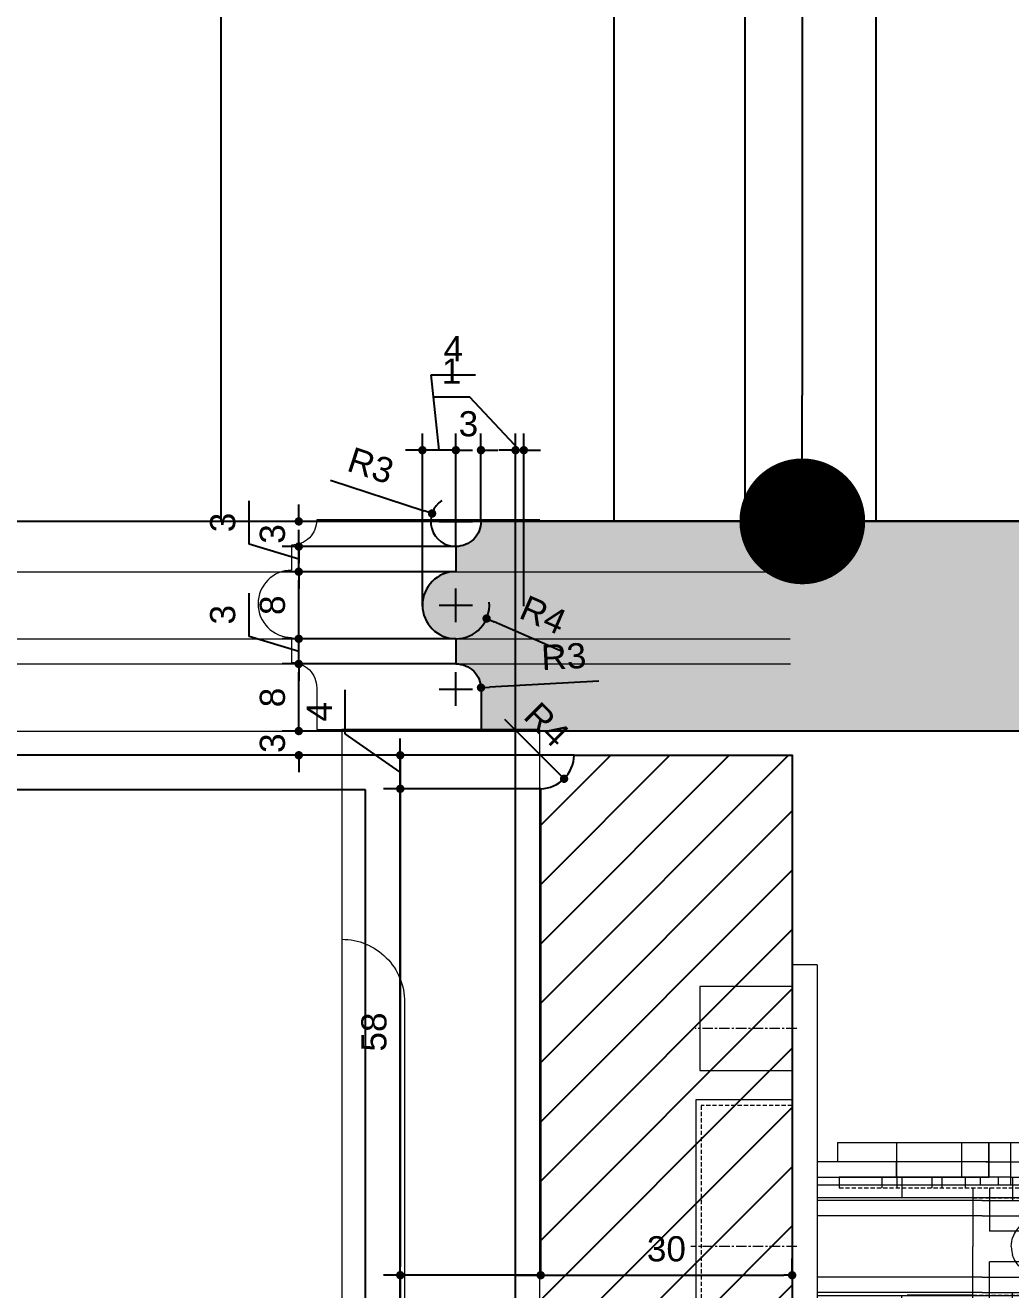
# Model space of a CAD drawing. Header units: inches. Extents: x 274057 to 444617, y 490067 to 635630.
# Drawn here: x 373148.6 to 373266.1, y 492903 to 493053.8 of the extents above; entities that cross this region are included whole.
import ezdxf

# ---------------------------------------------------------------- set-up
doc = ezdxf.new("R2010")
doc.units = ezdxf.units.IN
doc.header["$MEASUREMENT"] = 0
for name, pattern in [('CENTER', [2, 1.25, -0.25, 0.25, -0.25]), ('DASHED', [0.75, 0.5, -0.25]), ('HIDDEN', [0.375, 0.25, -0.125])]:
    doc.linetypes.add(name, pattern=pattern)
for name, color, linetype in [('CQ curtains and frames', 252, 'Continuous'), ('CQ PANEL DIMENSION', 1, 'Continuous'), ('CQ SPOT DETAILS', 40, 'Continuous'), ('CQ Wood plan', 23, 'Continuous'), ('CQ Wood Section', 60, 'Continuous'), ('Layer7', 8, 'Continuous'), ('WOOD 01', 34, 'Continuous')]:
    doc.layers.add(name, color=color, linetype=linetype)
doc.layers.add('CQ wooh hatch', color=8, linetype='HIDDEN', lineweight=18)
doc.styles.get("Standard").update_dxf_attribs({"font": 'arial.ttf'})
doc.dimstyles.new('chester 15', dxfattribs={"dimscale": 0.15, "dimtxt": 150, "dimasz": 100, "dimexe": 100, "dimexo": 0, "dimgap": 80, "dimtad": 1, "dimdec": 0, "dimzin": 0, "dimdsep": 46, "dimtxsty": 'Standard', "dimblk": 'DOT', "dimcen": 100, "dimclrd": 1, "dimclre": 1, "dimclrt": 3, "dimadec": 0, "dimazin": 0, "dimtfac": 1, "dimtdec": 0, "dimtofl": 0, "dimtmove": 0, "dimatfit": 3, "dimfxl": 1, "dimtolj": 1, "dimtzin": 0, "dimlwd": -1, "dimarcsym": 0})
doc.dimstyles.new('CQ 2', dxfattribs={"dimscale": 0.02, "dimtxt": 150, "dimasz": 50, "dimexe": 100, "dimexo": 0, "dimgap": 80, "dimtad": 1, "dimdec": 0, "dimzin": 0, "dimdsep": 46, "dimtxsty": 'Standard', "dimblk": 'DOT', "dimcen": 100, "dimclrd": 1, "dimclre": 1, "dimclrt": 3, "dimadec": 0, "dimazin": 0, "dimtfac": 1, "dimtdec": 0, "dimtofl": 0, "dimtmove": 0, "dimatfit": 3, "dimfxl": 1, "dimtolj": 1, "dimtzin": 0, "dimlwd": -1, "dimarcsym": 0})

# ---------------------------------------------------------------- blocks, each defined once
blk = doc.blocks.new('Hettich Sensys 8645i 110deg side')
at = {"layer": 'Defpoints', "linetype": 'Continuous', "lineweight": 0}
for p, q in [((120.73, -44.65), (117.73, -44.65)), ((117.73, -44.65), (117.73, -111.81)), ((120.73, -44.65), (120.73, -111.81)), ((106.73, -47.23), (106.73, -57.23)), ((117.73, -47.23), (106.73, -47.23)), ((106.73, -57.23), (117.73, -57.23)), ((106.23, -60.73), (106.23, -95.73)), ((117.73, -60.73), (106.23, -60.73)), ((123.14, -65.82), (123.14, -68.08)), ((123.14, -65.82), (195.79, -65.82)), ((130.18, -65.82), (130.18, -68.08)), ((137.95, -65.82), (137.95, -68.08)), ((141.18, -65.82), (141.18, -68.08)), ((141.26, -68.08), (141.26, -65.82)), ((143.8, -65.82), (143.8, -70.86)), ((169.45, -65.82), (169.45, -68.13)), ((173.09, -65.82), (173.09, -68.13)), ((187.76, -65.82), (187.76, -72.43)), ((188.18, -65.82), (188.18, -78.23)), ((195.78, -65.82), (195.78, -68.13)), ((195.79, -68.13), (195.79, -65.82)), ((120.73, -68.08), (140.86, -68.08)), ((123.14, -68.08), (123.14, -68.13)), ((140.86, -68.13), (123.14, -68.13)), ((130.14, -68.08), (130.14, -69.94)), ((130.18, -68.13), (130.18, -69.94)), ((137.95, -68.13), (137.95, -69.94)), ((140.86, -68.08), (141.26, -68.08)), ((140.86, -68.13), (143.8, -68.13)), ((141.18, -68.13), (141.18, -69.94)), ((141.26, -69.94), (141.26, -68.13)), ((143.8, -68.13), (188.18, -68.13)), ((188.18, -68.13), (195.79, -68.13)), ((120.73, -69.94), (141.26, -69.94)), ((120.73, -70.86), (147.41, -70.86)), ((123.35, -69.96), (123.35, -70.86)), ((143.8, -69.96), (123.35, -69.96)), ((123.35, -70.86), (123.35, -71.23)), ((128.42, -69.96), (128.42, -71.23)), ((130.21, -69.96), (130.21, -70.86)), ((130.21, -70.86), (130.21, -71.23)), ((130.81, -69.96), (130.81, -70.86)), ((130.81, -70.86), (130.81, -71.23)), ((130.81, -70.86), (130.81, -72.38)), ((134.41, -69.96), (134.41, -70.86)), ((134.41, -70.86), (134.41, -71.23)), ((135.6, -69.96), (135.6, -70.86)), ((135.6, -70.86), (135.6, -71.23)), ((138.38, -69.96), (138.38, -70.86)), ((138.38, -70.86), (138.38, -71.23)), ((140.17, -69.96), (140.17, -70.86)), ((142.31, -69.96), (142.31, -70.86)), ((143.8, -69.96), (187.37, -69.96)), ((144.03, -69.96), (144.03, -72.73)), ((145.98, -69.96), (145.98, -72.73)), ((146.64, -70.86), (146.64, -72.38)), ((146.84, -69.96), (146.84, -74.9)), ((147.34, -69.96), (147.34, -74.88)), ((147.41, -72.38), (147.41, -70.86)), ((152.73, -69.96), (152.73, -78.23)), ((160.67, -69.96), (160.67, -78.23)), ((161.23, -69.96), (161.23, -78.23)), ((187.37, -69.96), (187.37, -72.43)), ((139.29, -71.23), (139.29, -72.38)), ((141.28, -71.23), (141.28, -76.41)), ((153.03, -71.23), (153.03, -78.23)), ((182.97, -71.23), (182.97, -78.23)), ((185.62, -71.23), (185.62, -78.23)), ((187.06, -71.23), (187.06, -72.43)), ((120.73, -72.38), (147.41, -72.38)), ((140.42, -72.73), (120.73, -72.73)), ((131.45, -72.38), (131.45, -72.43)), ((139.29, -72.43), (131.45, -72.43)), ((132.89, -72.38), (132.89, -72.43)), ((135.95, -72.38), (135.95, -72.43)), ((137.42, -72.38), (137.42, -72.43)), ((139.29, -72.38), (139.29, -72.73)), ((139.29, -72.73), (139.29, -74.55)), ((140.42, -72.73), (145.98, -72.73)), ((146.64, -72.38), (146.64, -78.23)), ((188.18, -72.43), (189.17, -72.43)), ((189.15, -72.43), (189.15, -78.23)), ((189.17, -78.23), (189.17, -72.43)), ((140.42, -74.55), (120.73, -74.55)), ((139.29, -74.55), (139.29, -78.23)), ((140.42, -74.55), (145.98, -74.55)), ((145.98, -74.55), (145.98, -75.11)), ((149.04, -76.41), (141.28, -76.41)), ((139.29, -81.9), (139.29, -78.23)), ((146.64, -84.08), (146.64, -78.23)), ((152.73, -86.5), (152.73, -78.23)), ((153.03, -85.23), (153.03, -78.23)), ((160.67, -86.5), (160.67, -78.23)), ((161.23, -86.5), (161.23, -78.23)), ((182.97, -85.23), (182.97, -78.23)), ((185.62, -85.23), (185.62, -78.23)), ((188.18, -90.63), (188.18, -78.23)), ((189.15, -84.03), (189.15, -78.23)), ((189.17, -78.23), (189.17, -84.03)), ((141.28, -85.23), (141.28, -80.04)), ((149.04, -80.04), (141.28, -80.04)), ((145.98, -81.9), (145.98, -81.34)), ((140.42, -81.9), (120.73, -81.9)), ((139.29, -83.73), (139.29, -81.9)), ((140.42, -81.9), (145.98, -81.9)), ((146.84, -86.5), (146.84, -81.56)), ((147.34, -86.5), (147.34, -81.58)), ((140.42, -83.73), (120.73, -83.73)), ((120.73, -84.08), (147.41, -84.08)), ((130.81, -85.59), (130.81, -84.08)), ((131.45, -84.08), (131.45, -84.03)), ((139.29, -84.03), (131.45, -84.03)), ((132.89, -84.08), (132.89, -84.03)), ((135.95, -84.08), (135.95, -84.03)), ((137.42, -84.08), (137.42, -84.03)), ((139.29, -84.08), (139.29, -83.73)), ((139.29, -85.23), (139.29, -84.08)), ((140.42, -83.73), (145.98, -83.73)), ((144.03, -86.5), (144.03, -83.73)), ((145.98, -86.5), (145.98, -83.73)), ((146.64, -85.59), (146.64, -84.08)), ((147.41, -84.08), (147.41, -85.59)), ((187.06, -85.23), (187.06, -84.03)), ((187.37, -86.5), (187.37, -84.03)), ((187.76, -90.63), (187.76, -84.03)), ((188.18, -84.03), (189.17, -84.03)), ((120.73, -85.59), (147.41, -85.59)), ((123.35, -85.59), (123.35, -85.23)), ((123.35, -86.5), (123.35, -85.59)), ((128.42, -86.5), (128.42, -85.23)), ((130.21, -85.59), (130.21, -85.23)), ((130.21, -86.5), (130.21, -85.59)), ((130.81, -85.59), (130.81, -85.23)), ((130.81, -86.5), (130.81, -85.59)), ((134.41, -85.59), (134.41, -85.23)), ((134.41, -86.5), (134.41, -85.59)), ((135.6, -85.59), (135.6, -85.23)), ((135.6, -86.5), (135.6, -85.59)), ((138.38, -85.59), (138.38, -85.23)), ((138.38, -86.5), (138.38, -85.59)), ((140.17, -86.5), (140.17, -85.59)), ((142.31, -86.5), (142.31, -85.59)), ((143.8, -90.63), (143.8, -85.59)), ((120.73, -86.51), (141.26, -86.51)), ((143.8, -86.5), (123.35, -86.5)), ((130.14, -88.38), (130.14, -86.51)), ((130.18, -88.33), (130.18, -86.51)), ((137.95, -88.33), (137.95, -86.51)), ((141.18, -88.33), (141.18, -86.51)), ((141.26, -86.51), (141.26, -88.33)), ((120.73, -88.38), (140.86, -88.38)), ((123.14, -88.38), (123.14, -88.33)), ((140.86, -88.33), (123.14, -88.33)), ((123.14, -90.63), (123.14, -88.38)), ((130.18, -90.63), (130.18, -88.38)), ((137.95, -90.63), (137.95, -88.38)), ((140.86, -88.33), (143.8, -88.33)), ((140.86, -88.38), (141.26, -88.38)), ((141.18, -90.63), (141.18, -88.38)), ((141.26, -88.38), (141.26, -90.63)), ((169.45, -90.63), (169.45, -88.33)), ((173.09, -90.63), (173.09, -88.33)), ((188.18, -88.33), (195.79, -88.33)), ((195.78, -90.63), (195.78, -88.33)), ((195.79, -88.33), (195.79, -90.63)), ((123.14, -90.63), (195.79, -90.63)), ((106.23, -95.73), (117.73, -95.73)), ((106.73, -99.23), (106.73, -109.23)), ((117.73, -99.23), (106.73, -99.23)), ((106.73, -109.23), (117.73, -109.23)), ((117.73, -111.81), (120.73, -111.81))]:
    blk.add_line(p, q, dxfattribs=at)
at = {"layer": 'Defpoints', "linetype": 'CENTER', "lineweight": 0}
for p, q in [((118.28, -52.23), (106.18, -52.23)), ((118.3, -78.23), (105.65, -78.23)), ((118.28, -104.23), (106.18, -104.23))]:
    blk.add_line(p, q, dxfattribs=at)
at = {"layer": 'Defpoints', "linetype": 'DASHED', "lineweight": 0}
for p, q in [((106.88, -61.43), (106.88, -95.03)), ((117.73, -61.43), (106.88, -61.43)), ((123.35, -71.23), (187.06, -71.23)), ((139.29, -72.43), (188.18, -72.43)), ((139.29, -84.03), (188.18, -84.03)), ((123.35, -85.23), (187.06, -85.23)), ((143.8, -86.5), (187.37, -86.5)), ((143.8, -88.33), (188.18, -88.33)), ((106.88, -95.03), (117.73, -95.03))]:
    blk.add_line(p, q, dxfattribs=at)
at = {"layer": 'Defpoints', "linetype": 'Continuous', "lineweight": 0}
for points in [[(145.98, -75.11, 0), (145.72, -75.23, 0), (145.46, -75.38, 0), (145.22, -75.54, 0), (144.99, -75.73, 0), (144.78, -75.93, 0), (144.59, -76.15, 0), (144.42, -76.39, 0), (144.27, -76.64, 0), (144.14, -76.91, 0), (144.04, -77.18, 0), (144.03, -77.21, 0)], [(147.34, -74.88, 0), (147.3, -74.87, 0), (147.2, -74.87, 0), (147.07, -74.88, 0), (146.91, -74.89, 0), (146.84, -74.9, 0)], [(147.34, -74.88, 0), (147.42, -74.88, 0), (147.58, -74.89, 0), (147.8, -74.92, 0), (148.08, -74.98, 0), (148.39, -75.08, 0), (148.73, -75.23, 0), (149.04, -75.41, 0), (149.35, -75.63, 0), (149.64, -75.89, 0), (149.9, -76.19, 0), (150.15, -76.58, 0), (150.35, -76.99, 0), (150.51, -77.51, 0), (150.58, -78.05, 0), (150.57, -78.23, 0)], [(173.92, -74.17, 0), (173.23, -74.23, 0), (172.57, -74.4, 0), (171.94, -74.68, 0), (171.37, -75.07, 0), (170.87, -75.54, 0), (170.46, -76.1, 0), (170.15, -76.71, 0), (169.95, -77.36, 0), (169.86, -78.04, 0), (169.87, -78.23, 0)], [(177.97, -78.23, 0), (177.98, -78.16, 0), (177.91, -77.48, 0), (177.73, -76.83, 0), (177.45, -76.22, 0), (177.07, -75.66, 0), (176.59, -75.18, 0), (176.05, -74.77, 0), (175.44, -74.46, 0), (174.78, -74.26, 0), (173.92, -74.17, 0)], [(143.88, -78.23, 0), (143.89, -77.91, 0), (143.93, -77.64, 0), (143.98, -77.39, 0), (144.03, -77.21, 0)], [(143.88, -78.23, 0), (143.89, -78.55, 0), (143.93, -78.82, 0), (143.98, -79.06, 0), (144.03, -79.25, 0)], [(147.34, -81.58, 0), (147.42, -81.58, 0), (147.58, -81.57, 0), (147.8, -81.54, 0), (148.08, -81.47, 0), (148.39, -81.38, 0), (148.73, -81.23, 0), (149.04, -81.05, 0), (149.35, -80.83, 0), (149.64, -80.56, 0), (149.9, -80.26, 0), (150.15, -79.88, 0), (150.35, -79.46, 0), (150.51, -78.94, 0), (150.58, -78.41, 0), (150.57, -78.23, 0)], [(173.92, -82.29, 0), (173.23, -82.23, 0), (172.57, -82.06, 0), (171.94, -81.77, 0), (171.37, -81.39, 0), (170.87, -80.91, 0), (170.46, -80.36, 0), (170.15, -79.75, 0), (169.95, -79.1, 0), (169.86, -78.42, 0), (169.87, -78.23, 0)], [(177.97, -78.23, 0), (177.98, -78.3, 0), (177.91, -78.97, 0), (177.73, -79.63, 0), (177.45, -80.24, 0), (177.07, -80.79, 0), (176.59, -81.28, 0), (176.05, -81.69, 0), (175.44, -81.99, 0), (174.78, -82.2, 0), (173.92, -82.29, 0)], [(145.98, -81.34, 0), (145.72, -81.22, 0), (145.46, -81.08, 0), (145.22, -80.92, 0), (144.99, -80.73, 0), (144.78, -80.53, 0), (144.59, -80.3, 0), (144.42, -80.07, 0), (144.27, -79.81, 0), (144.14, -79.55, 0), (144.04, -79.28, 0), (144.03, -79.25, 0)], [(147.34, -81.58, 0), (147.3, -81.58, 0), (147.2, -81.58, 0), (147.07, -81.58, 0), (146.91, -81.57, 0), (146.84, -81.56, 0)]]:
    blk.add_polyline3d(points, dxfattribs=at)
for centre, radius, start, end in [((147.23, -78.23), 3.36, 78.6967, 111.8011), ((149.04, -78.23), 1.81, 0, 90), ((149.04, -78.23), 1.81, 270, 0), ((147.23, -78.23), 3.36, 248.1989, 281.3033)]:
    blk.add_arc(centre, radius, start, end, dxfattribs=at)
for p in [(135.27, -72.23), (117.73, -78.23), (117.73, -78.23), (135.27, -84.23)]:
    blk.add_point(p, dxfattribs=at)
blk = doc.blocks.new('tv cabinet section')
at = {"layer": 'CQ wooh hatch'}
h = blk.add_hatch(dxfattribs=at)
h.set_pattern_fill('GOST_WOOD', color=256, angle=45, style=0)
h.set_pattern_definition([(135, (38791.1854, -0.0896), (4.24264069, 4.24264069), [10, -2]), (135, (38794.014, -0.0896), (4.24264069, 4.24264069), [6, -1.5, 3, -1.5]), (135, (38797.5494, -0.797), (4.24264069, 4.24264069), [10, -2])])
edge = h.paths.add_edge_path()
edge.add_line((362717.15, 517274.2), (362717.15, 517299.2))
edge.add_line((362717.15, 517299.2), (363222.59, 517299.17))
edge.add_arc((363225.59, 517299.17), 3, 180, 270)
edge.add_line((363225.59, 517296.17), (363225.59, 517293.17))
edge.add_arc((363225.59, 517289.17), 4, -90, 90, ccw=False)
edge.add_line((363225.59, 517285.17), (363225.59, 517282.17))
edge.add_arc((363225.59, 517279.17), 3, 90, 180)
edge.add_line((363222.59, 517279.17), (363222.59, 517274.17))
edge.add_line((363222.59, 517274.17), (362717.15, 517274.2))
at = {"layer": 'Layer7'}
h = blk.add_hatch(dxfattribs=at)
h.set_pattern_fill('ANSI31', color=256, scale=40, angle=-90)
h.set_pattern_definition([(315, (-219829.093, 849429.67), (3.535533906, 3.535533906), [])])
h.paths.add_polyline_path([(363215.48, 517209.27), (363218.48, 517209.27), (363218.48, 517201.27), (363214.48, 517201.27, -0.414214), (363210.48, 517197.27), (363210.48, 517194.27, 0.414214), (363207.48, 517191.27), (363201.91, 517191.27), (363201.91, 517201.26), (363195.91, 517201.26), (363185.48, 517201.26), (363185.48, 517211.27), (363185.48, 517271.27), (363211.48, 517271.27, 0.397359), (363215.48, 517267.27)])
at = {"layer": 'CQ Wood Section', "ltscale": 1000, "elevation": -0.06}
blk.add_lwpolyline([(362717.15, 517299.2), (363222.59, 517299.17, 0.414214), (363225.59, 517296.17), (363225.59, 517293.17, -1), (363225.59, 517285.17), (363225.59, 517282.17, 0.414214), (363222.59, 517279.17), (363222.59, 517274.17), (362717.15, 517274.2)], format="xyb", dxfattribs=at)
at = {"layer": 'CQ Wood Section', "ltscale": 1000, "elevation": 0.09}
blk.add_lwpolyline([(363201.91, 517191.27), (363207.48, 517191.27, -0.414214), (363210.48, 517194.27), (363210.48, 517197.27, 0.414214), (363214.48, 517201.27), (363218.48, 517201.27), (363218.48, 517209.27), (363215.48, 517209.27), (363215.48, 517267.27, -0.397359), (363211.48, 517271.27), (363185.48, 517271.27), (363185.48, 517201.26), (363195.91, 517201.26), (363195.91, 517201.26), (363201.91, 517201.26)], format="xyb", close=True, dxfattribs=at)
at = {"layer": 'WOOD 01', "lineweight": 0, "ltscale": 500, "elevation": 0.09}
for points in [[(363215.6, 517299.33), (363242.2, 517299.33, 0.414214), (363245.2, 517296.33), (363245.2, 517293.33, -1), (363245.2, 517285.33), (363245.2, 517282.33, 0.414214), (363242.2, 517279.33), (363242.2, 517274.33), (363215.6, 517274.33)], [(363239.21, 517249.33, 0.414214), (363231.71, 517241.83), (363231.71, 516576.84, 0.414214), (363239.21, 516569.34, 0.414214)]]:
    blk.add_lwpolyline(points, format="xyb", dxfattribs=at)
blk.add_lwpolyline([(363215.6, 517274.33), (363239.21, 517274.33), (363239.21, 516549.34), (363215.6, 516549.34)], close=True, dxfattribs=at)
at = {"layer": 'CQ Wood Section', "ltscale": 1000, "xscale": -1}
blk.add_blockref('Hettich Sensys 8645i 110deg side', (363303.22, 517290.92, 0.14), dxfattribs=at)
blk = doc.blocks.new('_Dot')
at = {"color": 0, "linetype": 'ByBlock', "lineweight": -2}
blk.add_line((-0.5, 0), (-1, 0), dxfattribs=at)
at = {"color": 0, "linetype": 'ByBlock', "const_width": 0.5}
blk.add_lwpolyline([(-0.25, 0, 1), (0.25, 0, 1)], format="xyb", close=True, dxfattribs=at)
blk = doc.blocks.new('*D1557')
at = {"layer": 'CQ PANEL DIMENSION', "color": 1, "lineweight": -2, "transparency": 16777216}
for p, q in [((373289.34, 492994.62), (373079.89, 492994.62)), ((373241.29, 492258.25), (373079.89, 492258.25))]:
    blk.add_line(p, q, dxfattribs=at)
at = {"layer": 'CQ PANEL DIMENSION', "color": 1, "transparency": 16777216}
blk.add_line((373094.89, 492979.62), (373094.89, 492273.25), dxfattribs=at)
at = {"layer": 'Defpoints', "color": 0, "transparency": 16777216}
for p in [(373289.34, 492994.62, -0.06), (373094.89, 492258.25), (373241.29, 492258.25, -0.16)]:
    blk.add_point(p, dxfattribs=at)
at = {"layer": 'CQ PANEL DIMENSION', "color": 1, "transparency": 16777216, "xscale": 15, "yscale": 15, "zscale": 15}
for p, rotation in [((373094.89, 492994.62), 90), ((373094.89, 492258.25), 270)]:
    blk.add_blockref('_Dot', p, dxfattribs=dict(at, rotation=rotation))
at = {"layer": 'CQ PANEL DIMENSION', "color": 3, "transparency": 16777216, "insert": (373071.4, 492626.43), "char_height": 22.5, "attachment_point": 5, "rotation": 90}
blk.add_mtext('\\A1;736', dxfattribs=at)
blk = doc.blocks.new('*D1585')
at = {"layer": 'CQ PANEL DIMENSION', "color": 1, "lineweight": -2, "transparency": 16777216}
for p, q in [((373375.13, 493276.07), (373226.28, 493276.07)), ((373289.34, 492994.62), (373226.28, 492994.62))]:
    blk.add_line(p, q, dxfattribs=at)
at = {"layer": 'CQ PANEL DIMENSION', "color": 1, "transparency": 16777216}
blk.add_line((373241.28, 493261.07), (373241.28, 493009.62), dxfattribs=at)
at = {"layer": 'Defpoints', "color": 0, "transparency": 16777216}
for p in [(373375.13, 493276.07, -0.09), (373241.28, 492994.62), (373289.34, 492994.62, -0.09)]:
    blk.add_point(p, dxfattribs=at)
at = {"layer": 'CQ PANEL DIMENSION', "color": 1, "transparency": 16777216, "xscale": 15, "yscale": 15, "zscale": 15}
for p, rotation in [((373241.28, 493276.07), 90), ((373241.28, 492994.62), 270)]:
    blk.add_blockref('_Dot', p, dxfattribs=dict(at, rotation=rotation))
at = {"layer": 'CQ PANEL DIMENSION', "color": 3, "transparency": 16777216, "insert": (373217.79, 493135.35), "char_height": 22.5, "attachment_point": 5, "rotation": 90}
blk.add_mtext('\\A1;281', dxfattribs=at)
blk = doc.blocks.new('*D1588')
at = {"layer": 'CQ SPOT DETAILS', "color": 1, "transparency": 16777216}
blk.add_line((373205.77, 492971.02), (373212.16, 492964.64), dxfattribs=at)
at = {"layer": 'Defpoints', "color": 0, "transparency": 16777216}
for p in [(373209.95, 492966.85, -0.13), (373212.86, 492963.93, -0.13)]:
    blk.add_point(p, dxfattribs=at)
at = {"layer": 'CQ SPOT DETAILS', "color": 1, "transparency": 16777216, "rotation": 315.0000000011445}
blk.add_blockref('_Dot', (373212.86, 492963.93), dxfattribs=at)
at = {"layer": 'CQ SPOT DETAILS', "color": 3, "transparency": 16777216, "insert": (373210.8, 492970.38), "char_height": 3, "attachment_point": 5, "rotation": 315}
blk.add_mtext('\\A1;R4', dxfattribs=at)
blk = doc.blocks.new('*D1589')
at = {"layer": 'CQ SPOT DETAILS', "color": 1, "transparency": 16777216}
for p, q in [((373186.76, 492969.27), (373186.76, 492974.54)), ((373193.32, 492964.73), (373186.76, 492969.27)), ((373193.32, 492967.73), (373193.32, 492968.73)), ((373193.32, 492966.73), (373193.32, 492962.73)), ((373193.32, 492961.73), (373193.32, 492960.73))]:
    blk.add_line(p, q, dxfattribs=at)
at = {"layer": 'CQ SPOT DETAILS', "color": 1, "lineweight": -2, "transparency": 16777216}
for p, q in [((373214.07, 492966.73), (373191.32, 492966.73)), ((373210.07, 492962.73), (373191.32, 492962.73))]:
    blk.add_line(p, q, dxfattribs=at)
at = {"layer": 'Defpoints', "color": 0, "transparency": 16777216}
for p in [(373214.07, 492966.73, -0.13), (373193.32, 492962.73), (373210.07, 492962.73, -0.13)]:
    blk.add_point(p, dxfattribs=at)
at = {"layer": 'CQ SPOT DETAILS', "color": 1, "transparency": 16777216}
for p, rotation in [((373193.32, 492966.73), 270), ((373193.32, 492962.73), 90)]:
    blk.add_blockref('_Dot', p, dxfattribs=dict(at, rotation=rotation))
at = {"layer": 'CQ SPOT DETAILS', "color": 3, "transparency": 16777216, "insert": (373183.66, 492971.91), "char_height": 3, "attachment_point": 5, "rotation": 90}
blk.add_mtext('\\A1;4', dxfattribs=at)
blk = doc.blocks.new('*D1590')
at = {"layer": 'CQ SPOT DETAILS', "color": 1, "lineweight": -2, "transparency": 16777216}
for p, q in [((373210.07, 492962.73), (373191.32, 492962.73)), ((373210.07, 492904.73), (373191.32, 492904.73))]:
    blk.add_line(p, q, dxfattribs=at)
at = {"layer": 'CQ SPOT DETAILS', "color": 1, "transparency": 16777216}
blk.add_line((373193.32, 492961.73), (373193.32, 492905.73), dxfattribs=at)
at = {"layer": 'Defpoints', "color": 0, "transparency": 16777216}
for p in [(373210.07, 492962.73, -0.13), (373193.32, 492904.73), (373210.07, 492904.73, -0.13)]:
    blk.add_point(p, dxfattribs=at)
at = {"layer": 'CQ SPOT DETAILS', "color": 1, "transparency": 16777216}
for p, rotation in [((373193.32, 492962.73), 90), ((373193.32, 492904.73), 270)]:
    blk.add_blockref('_Dot', p, dxfattribs=dict(at, rotation=rotation))
at = {"layer": 'CQ SPOT DETAILS', "color": 3, "transparency": 16777216, "insert": (373190.19, 492933.73), "char_height": 3, "attachment_point": 5, "rotation": 90}
blk.add_mtext('\\A1;58', dxfattribs=at)
blk = doc.blocks.new('*D1591')
at = {"layer": 'CQ SPOT DETAILS', "color": 1, "lineweight": -2, "transparency": 16777216}
for p, q in [((373210.07, 492904.73), (373191.32, 492904.73)), ((373207.07, 492896.73), (373191.32, 492896.73))]:
    blk.add_line(p, q, dxfattribs=at)
at = {"layer": 'CQ SPOT DETAILS', "color": 1, "transparency": 16777216}
blk.add_line((373193.32, 492903.73), (373193.32, 492897.73), dxfattribs=at)
at = {"layer": 'Defpoints', "color": 0, "transparency": 16777216}
for p in [(373210.07, 492904.73, -0.13), (373193.32, 492896.73), (373207.07, 492896.73, -0.13)]:
    blk.add_point(p, dxfattribs=at)
at = {"layer": 'CQ SPOT DETAILS', "color": 1, "transparency": 16777216}
for p, rotation in [((373193.32, 492904.73), 90), ((373193.32, 492896.73), 270)]:
    blk.add_blockref('_Dot', p, dxfattribs=dict(at, rotation=rotation))
at = {"layer": 'CQ SPOT DETAILS', "color": 3, "transparency": 16777216, "insert": (373190.19, 492900.73), "char_height": 3, "attachment_point": 5, "rotation": 90}
blk.add_mtext('\\A1;8', dxfattribs=at)
blk = doc.blocks.new('*D1601')
at = {"layer": 'CQ SPOT DETAILS', "color": 1, "transparency": 16777216}
for p, q in [((373181.21, 492970.62), (373181.21, 492971.62)), ((373181.21, 492965.73), (373181.21, 492964.73))]:
    blk.add_line(p, q, dxfattribs=at)
at = {"layer": 'CQ SPOT DETAILS', "color": 1, "lineweight": -2, "transparency": 16777216}
for p, q in [((373202.95, 492969.62), (373179.21, 492969.62)), ((373201.96, 492966.73), (373179.21, 492966.73))]:
    blk.add_line(p, q, dxfattribs=at)
at = {"layer": 'Defpoints', "color": 0, "transparency": 16777216}
for p in [(373181.21, 492969.62), (373202.95, 492969.62, -0.15), (373201.96, 492966.73)]:
    blk.add_point(p, dxfattribs=at)
at = {"layer": 'CQ SPOT DETAILS', "color": 1, "transparency": 16777216}
for p, rotation in [((373181.21, 492969.62), 270), ((373181.21, 492966.73), 90)]:
    blk.add_blockref('_Dot', p, dxfattribs=dict(at, rotation=rotation))
at = {"layer": 'CQ SPOT DETAILS', "color": 3, "transparency": 16777216, "insert": (373178.08, 492968.17), "char_height": 3, "attachment_point": 5, "rotation": 90}
blk.add_mtext('\\A1;3', dxfattribs=at)
blk = doc.blocks.new('*D1602')
at = {"layer": 'CQ SPOT DETAILS', "color": 1, "lineweight": -2, "transparency": 16777216}
for p, q in [((373199.95, 492977.62), (373179.21, 492977.62)), ((373202.95, 492969.62), (373179.21, 492969.62))]:
    blk.add_line(p, q, dxfattribs=at)
at = {"layer": 'CQ SPOT DETAILS', "color": 1, "transparency": 16777216}
blk.add_line((373181.21, 492970.62), (373181.21, 492976.62), dxfattribs=at)
at = {"layer": 'Defpoints', "color": 0, "transparency": 16777216}
for p in [(373181.21, 492977.62), (373199.95, 492977.62, -0.15), (373202.95, 492969.62, -0.15)]:
    blk.add_point(p, dxfattribs=at)
at = {"layer": 'CQ SPOT DETAILS', "color": 1, "transparency": 16777216}
for p, rotation in [((373181.21, 492977.62), 90), ((373181.21, 492969.62), 270)]:
    blk.add_blockref('_Dot', p, dxfattribs=dict(at, rotation=rotation))
at = {"layer": 'CQ SPOT DETAILS', "color": 3, "transparency": 16777216, "insert": (373178.08, 492973.62), "char_height": 3, "attachment_point": 5, "rotation": 90}
blk.add_mtext('\\A1;8', dxfattribs=at)
blk = doc.blocks.new('*D1603')
at = {"layer": 'CQ SPOT DETAILS', "color": 1, "transparency": 16777216}
for p, q in [((373175.28, 492980.9), (373175.28, 492986.07)), ((373181.21, 492981.62), (373181.21, 492982.62)), ((373181.21, 492979.12), (373175.28, 492980.9)), ((373181.21, 492977.62), (373181.21, 492980.62)), ((373181.21, 492976.62), (373181.21, 492975.62))]:
    blk.add_line(p, q, dxfattribs=at)
at = {"layer": 'CQ SPOT DETAILS', "color": 1, "lineweight": -2, "transparency": 16777216}
for p, q in [((373199.95, 492980.62), (373179.21, 492980.62)), ((373199.95, 492977.62), (373179.21, 492977.62))]:
    blk.add_line(p, q, dxfattribs=at)
at = {"layer": 'Defpoints', "color": 0, "transparency": 16777216}
for p in [(373181.21, 492980.62), (373199.95, 492980.62, -0.15), (373199.95, 492977.62, -0.15)]:
    blk.add_point(p, dxfattribs=at)
at = {"layer": 'CQ SPOT DETAILS', "color": 1, "transparency": 16777216}
for p, rotation in [((373181.21, 492980.62), 270), ((373181.21, 492977.62), 90)]:
    blk.add_blockref('_Dot', p, dxfattribs=dict(at, rotation=rotation))
at = {"layer": 'CQ SPOT DETAILS', "color": 3, "transparency": 16777216, "insert": (373172.15, 492983.49), "char_height": 3, "attachment_point": 5, "rotation": 90}
blk.add_mtext('\\A1;3', dxfattribs=at)
blk = doc.blocks.new('*D1604')
at = {"layer": 'CQ SPOT DETAILS', "color": 1, "lineweight": -2, "transparency": 16777216}
for p, q in [((373199.95, 492988.62), (373179.21, 492988.62)), ((373199.95, 492980.62), (373179.21, 492980.62))]:
    blk.add_line(p, q, dxfattribs=at)
at = {"layer": 'CQ SPOT DETAILS', "color": 1, "transparency": 16777216}
blk.add_line((373181.21, 492981.62), (373181.21, 492987.62), dxfattribs=at)
at = {"layer": 'Defpoints', "color": 0, "transparency": 16777216}
for p in [(373181.21, 492988.62), (373199.95, 492988.62, -0.15), (373199.95, 492980.62, -0.15)]:
    blk.add_point(p, dxfattribs=at)
at = {"layer": 'CQ SPOT DETAILS', "color": 1, "transparency": 16777216}
for p, rotation in [((373181.21, 492988.62), 90), ((373181.21, 492980.62), 270)]:
    blk.add_blockref('_Dot', p, dxfattribs=dict(at, rotation=rotation))
at = {"layer": 'CQ SPOT DETAILS', "color": 3, "transparency": 16777216, "insert": (373178.08, 492984.62), "char_height": 3, "attachment_point": 5, "rotation": 90}
blk.add_mtext('\\A1;8', dxfattribs=at)
blk = doc.blocks.new('*D1605')
at = {"layer": 'CQ SPOT DETAILS', "color": 1, "transparency": 16777216}
for p, q in [((373175.28, 492991.9), (373175.28, 492997.07)), ((373181.21, 492992.62), (373181.21, 492993.62)), ((373181.21, 492990.12), (373175.28, 492991.9)), ((373181.21, 492988.62), (373181.21, 492991.62)), ((373181.21, 492987.62), (373181.21, 492986.62))]:
    blk.add_line(p, q, dxfattribs=at)
at = {"layer": 'CQ SPOT DETAILS', "color": 1, "lineweight": -2, "transparency": 16777216}
for p, q in [((373199.95, 492991.62), (373179.21, 492991.62)), ((373199.95, 492988.62), (373179.21, 492988.62))]:
    blk.add_line(p, q, dxfattribs=at)
at = {"layer": 'Defpoints', "color": 0, "transparency": 16777216}
for p in [(373181.21, 492991.62), (373199.95, 492991.62, -0.15), (373199.95, 492988.62, -0.15)]:
    blk.add_point(p, dxfattribs=at)
at = {"layer": 'CQ SPOT DETAILS', "color": 1, "transparency": 16777216}
for p, rotation in [((373181.21, 492991.62), 270), ((373181.21, 492988.62), 90)]:
    blk.add_blockref('_Dot', p, dxfattribs=dict(at, rotation=rotation))
at = {"layer": 'CQ SPOT DETAILS', "color": 3, "transparency": 16777216, "insert": (373172.15, 492994.49), "char_height": 3, "attachment_point": 5, "rotation": 90}
blk.add_mtext('\\A1;3', dxfattribs=at)
blk = doc.blocks.new('*D1606')
at = {"layer": 'CQ SPOT DETAILS', "color": 1, "transparency": 16777216}
for p, q in [((373181.21, 492995.62), (373181.21, 492996.62)), ((373181.21, 492990.62), (373181.21, 492989.62))]:
    blk.add_line(p, q, dxfattribs=at)
at = {"layer": 'CQ SPOT DETAILS', "color": 1, "lineweight": -2, "transparency": 16777216}
for p, q in [((373202.95, 492994.62), (373179.21, 492994.62)), ((373199.95, 492991.62), (373179.21, 492991.62))]:
    blk.add_line(p, q, dxfattribs=at)
at = {"layer": 'Defpoints', "color": 0, "transparency": 16777216}
for p in [(373181.21, 492994.62), (373202.95, 492994.62), (373199.95, 492991.62, -0.15)]:
    blk.add_point(p, dxfattribs=at)
at = {"layer": 'CQ SPOT DETAILS', "color": 1, "transparency": 16777216}
for p, rotation in [((373181.21, 492994.62), 270), ((373181.21, 492991.62), 90)]:
    blk.add_blockref('_Dot', p, dxfattribs=dict(at, rotation=rotation))
at = {"layer": 'CQ SPOT DETAILS', "color": 3, "transparency": 16777216, "insert": (373178.08, 492993.12), "char_height": 3, "attachment_point": 5, "rotation": 90}
blk.add_mtext('\\A1;3', dxfattribs=at)
blk = doc.blocks.new('*D1565')
at = {"layer": 'CQ SPOT DETAILS', "color": 1, "lineweight": -2, "transparency": 16777216}
for p, q in [((373199.95, 492991.62), (373199.95, 493005.11)), ((373202.95, 492994.62), (373202.95, 493005.11))]:
    blk.add_line(p, q, dxfattribs=at)
at = {"layer": 'CQ SPOT DETAILS', "color": 1, "transparency": 16777216}
for p, q in [((373198.95, 493003.11), (373197.95, 493003.11)), ((373203.95, 493003.11), (373204.95, 493003.11))]:
    blk.add_line(p, q, dxfattribs=at)
at = {"layer": 'Defpoints', "color": 0, "transparency": 16777216}
for p in [(373199.95, 493003.11), (373202.95, 492994.62), (373199.95, 492991.62)]:
    blk.add_point(p, dxfattribs=at)
at = {"layer": 'CQ SPOT DETAILS', "color": 1, "transparency": 16777216}
blk.add_blockref('_Dot', (373199.95, 493003.11), dxfattribs=at)
at = {"layer": 'CQ SPOT DETAILS', "color": 1, "transparency": 16777216, "rotation": 180}
blk.add_blockref('_Dot', (373202.95, 493003.11), dxfattribs=at)
at = {"layer": 'CQ SPOT DETAILS', "color": 3, "transparency": 16777216, "insert": (373201.45, 493006.24), "char_height": 3, "attachment_point": 5}
blk.add_mtext('\\A1;3', dxfattribs=at)
blk = doc.blocks.new('*D1566')
at = {"layer": 'CQ SPOT DETAILS', "color": 1, "transparency": 16777216}
for p, q in [((373197.96, 493003.11), (373197.01, 493012.11)), ((373197.01, 493012.11), (373202.29, 493012.11)), ((373194.96, 493003.11), (373193.96, 493003.11)), ((373199.95, 493003.11), (373195.96, 493003.11)), ((373200.95, 493003.11), (373201.95, 493003.11))]:
    blk.add_line(p, q, dxfattribs=at)
at = {"layer": 'CQ SPOT DETAILS', "color": 1, "lineweight": -2, "transparency": 16777216}
for p, q in [((373195.96, 492984.52), (373195.96, 493005.11)), ((373199.95, 492991.62), (373199.95, 493005.11))]:
    blk.add_line(p, q, dxfattribs=at)
at = {"layer": 'Defpoints', "color": 0, "transparency": 16777216}
for p in [(373195.96, 493003.11), (373199.95, 492991.62), (373195.96, 492984.52)]:
    blk.add_point(p, dxfattribs=at)
at = {"layer": 'CQ SPOT DETAILS', "color": 1, "transparency": 16777216}
blk.add_blockref('_Dot', (373195.96, 493003.11), dxfattribs=at)
at = {"layer": 'CQ SPOT DETAILS', "color": 1, "transparency": 16777216, "rotation": 180}
blk.add_blockref('_Dot', (373199.95, 493003.11), dxfattribs=at)
at = {"layer": 'CQ SPOT DETAILS', "color": 3, "transparency": 16777216, "insert": (373199.65, 493015.21), "char_height": 3, "attachment_point": 5}
blk.add_mtext('\\A1;4', dxfattribs=at)
blk = doc.blocks.new('*D1607')
at = {"layer": 'CQ SPOT DETAILS', "color": 1, "transparency": 16777216}
for p, q in [((373201.6, 493009.44), (373197.29, 493009.44)), ((373207.56, 493003.11), (373201.6, 493009.44)), ((373206.07, 493003.11), (373205.07, 493003.11)), ((373208.06, 493003.11), (373207.07, 493003.11)), ((373209.06, 493003.11), (373210.06, 493003.11))]:
    blk.add_line(p, q, dxfattribs=at)
at = {"layer": 'CQ SPOT DETAILS', "color": 1, "lineweight": -2, "transparency": 16777216}
for p, q in [((373207.07, 492904.73), (373207.07, 493005.11)), ((373208.06, 492984.52), (373208.06, 493005.11))]:
    blk.add_line(p, q, dxfattribs=at)
at = {"layer": 'Defpoints', "color": 0, "transparency": 16777216}
for p in [(373207.07, 493003.11), (373208.06, 492984.52), (373207.07, 492904.73, -0.13)]:
    blk.add_point(p, dxfattribs=at)
at = {"layer": 'CQ SPOT DETAILS', "color": 1, "transparency": 16777216}
blk.add_blockref('_Dot', (373207.07, 493003.11), dxfattribs=at)
at = {"layer": 'CQ SPOT DETAILS', "color": 1, "transparency": 16777216, "rotation": 180}
blk.add_blockref('_Dot', (373208.06, 493003.11), dxfattribs=at)
at = {"layer": 'CQ SPOT DETAILS', "color": 3, "transparency": 16777216, "insert": (373199.44, 493012.54), "char_height": 3, "attachment_point": 5}
blk.add_mtext('\\A1;1', dxfattribs=at)
blk = doc.blocks.new('*D1564')
at = {"layer": 'CQ SPOT DETAILS', "color": 1, "lineweight": -2, "transparency": 16777216}
for p, q in [((373210.07, 492904.73), (373210.07, 492906.73)), ((373240.07, 492904.73), (373240.07, 492906.73))]:
    blk.add_line(p, q, dxfattribs=at)
at = {"layer": 'CQ SPOT DETAILS', "color": 1, "transparency": 16777216}
blk.add_line((373211.07, 492904.73), (373239.07, 492904.73), dxfattribs=at)
at = {"layer": 'Defpoints', "color": 0, "transparency": 16777216}
for p in [(373210.07, 492904.73), (373240.07, 492904.73), (373240.07, 492904.73)]:
    blk.add_point(p, dxfattribs=at)
at = {"layer": 'CQ SPOT DETAILS', "color": 1, "transparency": 16777216, "rotation": 180}
blk.add_blockref('_Dot', (373210.07, 492904.73), dxfattribs=at)
at = {"layer": 'CQ SPOT DETAILS', "color": 1, "transparency": 16777216}
blk.add_blockref('_Dot', (373240.07, 492904.73), dxfattribs=at)
at = {"layer": 'CQ SPOT DETAILS', "color": 3, "transparency": 16777216, "insert": (373225.07, 492907.86), "char_height": 3, "attachment_point": 5}
blk.add_mtext('\\A1;30', dxfattribs=at)
blk = doc.blocks.new('*D1628')
at = {"layer": 'CQ SPOT DETAILS', "color": 1, "lineweight": -2, "transparency": 16777216}
for p, q in [((373199.95, 492982.62), (373199.95, 492986.62)), ((373197.95, 492984.62), (373201.95, 492984.62))]:
    blk.add_line(p, q, dxfattribs=at)
at = {"layer": 'CQ SPOT DETAILS', "color": 1, "transparency": 16777216}
blk.add_line((373212.81, 492979.02), (373204.54, 492982.63), dxfattribs=at)
at = {"layer": 'CQ SPOT DETAILS', "color": 1, "lineweight": -2, "transparency": 16777216}
blk.add_arc((373199.95, 492984.62), 4, 270, 5.1191, dxfattribs=at)
at = {"layer": 'Defpoints', "color": 0, "transparency": 16777216}
for p in [(373199.95, 492984.62, -0.15), (373203.62, 492983.03, -0.15)]:
    blk.add_point(p, dxfattribs=at)
at = {"layer": 'CQ SPOT DETAILS', "color": 1, "transparency": 16777216, "rotation": 156.4712021108883}
blk.add_blockref('_Dot', (373203.62, 492983.03), dxfattribs=at)
at = {"layer": 'CQ SPOT DETAILS', "color": 3, "transparency": 16777216, "insert": (373210.37, 492983.47), "char_height": 3, "attachment_point": 5, "rotation": 336.4712}
blk.add_mtext('\\A1;R4', dxfattribs=at)
blk = doc.blocks.new('*D1629')
at = {"layer": 'CQ SPOT DETAILS', "color": 1, "lineweight": -2, "transparency": 16777216}
for p, q in [((373199.95, 492972.62), (373199.95, 492976.62)), ((373197.95, 492974.62), (373201.95, 492974.62))]:
    blk.add_line(p, q, dxfattribs=at)
at = {"layer": 'CQ SPOT DETAILS', "color": 1, "transparency": 16777216}
blk.add_line((373217.01, 492975.58), (373203.95, 492974.85), dxfattribs=at)
at = {"layer": 'Defpoints', "color": 0, "transparency": 16777216}
for p in [(373199.95, 492974.62, -0.15), (373202.95, 492974.79, -0.15)]:
    blk.add_point(p, dxfattribs=at)
at = {"layer": 'CQ SPOT DETAILS', "color": 1, "transparency": 16777216, "rotation": 183.2276837031218}
blk.add_blockref('_Dot', (373202.95, 492974.79), dxfattribs=at)
at = {"layer": 'CQ SPOT DETAILS', "color": 3, "transparency": 16777216, "insert": (373212.82, 492978.49), "char_height": 3, "attachment_point": 5, "rotation": 3.2277}
blk.add_mtext('\\A1;R3', dxfattribs=at)
blk = doc.blocks.new('*D1630')
at = {"layer": 'CQ SPOT DETAILS', "color": 1, "transparency": 16777216}
blk.add_line((373185.01, 492999.55), (373196.16, 492995.88), dxfattribs=at)
at = {"layer": 'CQ SPOT DETAILS', "color": 1, "lineweight": -2, "transparency": 16777216}
for p, q in [((373199.95, 492992.62), (373199.95, 492996.62)), ((373197.95, 492994.62), (373201.95, 492994.62))]:
    blk.add_line(p, q, dxfattribs=at)
blk.add_arc((373199.95, 492994.62), 3, 123.5568, 270, dxfattribs=at)
at = {"layer": 'Defpoints', "color": 0, "transparency": 16777216}
for p in [(373197.11, 492995.56, -0.15), (373199.95, 492994.62, -0.15)]:
    blk.add_point(p, dxfattribs=at)
at = {"layer": 'CQ SPOT DETAILS', "color": 1, "transparency": 16777216, "rotation": 341.753976142272}
blk.add_blockref('_Dot', (373197.11, 492995.56), dxfattribs=at)
at = {"layer": 'CQ SPOT DETAILS', "color": 3, "transparency": 16777216, "insert": (373189.8, 493001.27), "char_height": 3, "attachment_point": 5, "rotation": 341.754}
blk.add_mtext('\\A1;R3', dxfattribs=at)

msp = doc.modelspace()

# ---------------------------------------------------------------- hatches: boundary and pattern name
at = {"layer": 'CQ curtains and frames', "linetype": 'ByBlock', "ltscale": 200}
h = msp.add_hatch(dxfattribs=at)
h.set_pattern_fill('PLASTI,_O', color=256, scale=500, angle=90)
h.set_pattern_definition([(90, (0, -24304.54), (-125, 8e-15), []), (90, (-15.62, -24304.54), (-125, 8e-15), []), (90, (-31.25, -24304.54), (-125, 8e-15), []), (90, (-78.12, -24304.54), (-125, 8e-15), [])])
edge = h.paths.add_edge_path()
edge.add_line((373323.36, 494994.98), (367719.94, 494994.74))
edge.add_line((367719.94, 494994.74), (367719.94, 492994.62))
edge.add_line((367719.94, 492994.62), (369386.28, 492994.62))
edge.add_line((369386.28, 492994.62), (369386.28, 494594.74))
edge.add_line((369386.28, 494594.74), (369366.28, 494594.74))
edge.add_line((369366.28, 494594.74), (369356.28, 494732.24))
edge.add_line((369356.28, 494732.24), (369344.78, 494732.24))
edge.add_line((369344.78, 494732.24), (369344.78, 494749.49))
edge.add_line((369344.78, 494749.49), (369333.28, 494749.49))
edge.add_arc((369295.71, 494761.76), 39.52, 341.9049, 445.5472)
edge.add_line((369298.78, 494801.17), (369298.78, 494818.42))
edge.add_line((369298.78, 494818.42), (371733.78, 494818.42))
edge.add_line((371733.78, 494818.42), (371733.78, 494801.17))
edge.add_arc((371734.73, 494765.37), 35.81, 91.5213, 206.3371)
edge.add_line((371702.64, 494749.49), (371687.78, 494749.49))
edge.add_line((371687.78, 494749.49), (371687.78, 494732.24))
edge.add_line((371687.78, 494732.24), (371676.28, 494732.24))
edge.add_line((371676.28, 494732.24), (371676.28, 494674.74))
edge.add_line((371676.28, 494674.74), (371666.28, 494674.74))
edge.add_line((371666.28, 494674.74), (371666.28, 494594.74))
edge.add_line((371666.28, 494594.74), (371644.17, 494594.74))
edge.add_line((371644.17, 494594.74), (371646.28, 492994.5))
edge.add_line((371646.28, 492994.5), (373323.36, 492994.74))
edge.add_line((373323.36, 492994.74), (373323.36, 494994.98))
h.paths.add_polyline_path([(371872.33, 494724.74), (372732.33, 494724.74), (372732.33, 493364.74), (371872.33, 493364.74)], flags=16)
h.paths.add_polyline_path([(369120.33, 493364.74), (368260.33, 493364.74), (368260.33, 494724.74), (369120.33, 494724.74)], flags=16)

# ---------------------------------------------------------------- linework, layer by layer
at = {"layer": 'CQ Wood plan', "lineweight": 0}
for p, q in [((371646.28, 492994.62, -0.06), (373329.24, 492994.62, -0.06)), ((371646.28, 492988.62, -0.06), (373239.85, 492988.62, -0.06)), ((371646.28, 492980.62, -0.06), (373239.85, 492980.62, -0.06)), ((371646.28, 492977.62, -0.06), (373239.86, 492977.62, -0.06)), ((371646.28, 492969.62, -0.06), (373329.24, 492969.62, -0.06))]:
    msp.add_line(p, q, dxfattribs=at)
at = {"layer": 'WOOD 01', "elevation": 0.04}
for points in [[(373193.29, 492966.73), (372690.61, 492966.73), (372690.61, 492261.25), (373193.29, 492261.25)], [(373189.17, 492962.61), (372694.73, 492962.61), (372694.73, 492265.37), (373189.17, 492265.37)]]:
    msp.add_lwpolyline(points, close=True, dxfattribs=at)

# ---------------------------------------------------------------- block references
at = {"layer": 'CQ Wood Section', "xscale": -1}
msp.add_blockref('tv cabinet section', (736425.55, -24304.54, -0.09), dxfattribs=at)

# ---------------------------------------------------------------- dimensions: what is measured, and where the dimension line sits
at = {"layer": 'CQ PANEL DIMENSION'}
for base, p1, p2, picture, middle in [((373241.28, 492994.62), (373375.13, 493276.07, -0.09), (373289.34, 492994.62, -0.09), '*D1585', (373217.79, 493135.35)), ((373094.89, 492258.25, -0.09), (373289.34, 492994.62, -0.15), (373241.29, 492258.25, -0.25), '*D1557', (373071.4, 492626.43, -0.09))]:
    dim = msp.add_linear_dim(base=base, p1=p1, p2=p2, angle=90, dimstyle='chester 15', override={"dimtmove": 1}, dxfattribs=at)
    dim.commit()
    dim.dimension.update_dxf_attribs({"geometry": picture, "text_midpoint": middle})
at = {"layer": 'CQ SPOT DETAILS'}
for base, p1, p2, picture, middle in [((373195.96, 493003.11, 0.09), (373199.95, 492991.62, 0.09), (373195.96, 492984.52, 0.09), '*D1566', (373198.61, 493012.11, 0.09)), ((373207.07, 493003.11, 0), (373208.06, 492984.52, 0), (373207.07, 492904.73, -0.13), '*D1607', (373200, 493009.44, 0))]:
    dim = msp.add_linear_dim(base=base, p1=p1, p2=p2, dimstyle='CQ 2', override={"dimtmove": 1}, dxfattribs=at)
    dim.commit()
    dim.dimension.update_dxf_attribs({"geometry": picture, "text_midpoint": middle, "dimtype": 160})
dim = msp.add_linear_dim(base=(373199.95, 493003.11, 0.09), p1=(373202.95, 492994.62, 0.09), p2=(373199.95, 492991.62, 0.09), dimstyle='CQ 2', dxfattribs=at)
dim.commit()
dim.dimension.update_dxf_attribs({"geometry": '*D1565', "text_midpoint": (373201.45, 493003.11, 0.09), "dimtype": 160})
for center, mpoint, picture, middle in [((373199.95, 492994.62, -0.06), (373197.11, 492995.56, -0.06), '*D1630', (373188.82, 492998.29, 0.09)), ((373199.95, 492974.62, -0.06), (373202.95, 492974.79, -0.06), '*D1629', (373213, 492975.36, 0.09)), ((373209.95, 492966.85, -0.13), (373212.86, 492963.93, -0.13), '*D1588', (373208.61, 492968.19, 0))]:
    dim = msp.add_radius_dim(center=center, mpoint=mpoint, dimstyle='CQ 2', dxfattribs=at)
    dim.commit()
    dim.dimension.update_dxf_attribs({"geometry": picture, "text_midpoint": middle, "dimtype": 164})
for base, p1, p2, picture, middle in [((373181.21, 492991.62, 0.09), (373199.95, 492988.62, -0.06), (373199.95, 492991.62, -0.06), '*D1605', (373172.15, 492993.5, 0.09)), ((373181.21, 492988.62, 0.09), (373199.95, 492980.62, -0.06), (373199.95, 492988.62, -0.06), '*D1604', (373178.08, 492984.62, 0.09)), ((373181.21, 492980.62, 0.09), (373199.95, 492977.62, -0.06), (373199.95, 492980.62, -0.06), '*D1603', (373172.15, 492982.5, 0.09)), ((373181.21, 492977.62, 0.09), (373202.95, 492969.62, -0.06), (373199.95, 492977.62, -0.06), '*D1602', (373178.08, 492973.62, 0.09)), ((373193.32, 492904.73, 0), (373210.07, 492962.73, -0.13), (373210.07, 492904.73, -0.13), '*D1590', (373190.19, 492933.73, 0)), ((373193.32, 492896.73, 0), (373210.07, 492904.73, -0.13), (373207.07, 492896.73, -0.13), '*D1591', (373190.19, 492900.73, 0))]:
    dim = msp.add_linear_dim(base=base, p1=p1, p2=p2, angle=90, dimstyle='CQ 2', override={"dimtmove": 1}, dxfattribs=at)
    dim.commit()
    dim.dimension.update_dxf_attribs({"geometry": picture, "text_midpoint": middle})
for base, p1, p2, picture, middle in [((373181.21, 492994.62, 0.09), (373199.95, 492991.62, -0.06), (373202.95, 492994.62, 0.09), '*D1606', (373181.21, 492993.12, 0.09)), ((373193.32, 492962.73, 0), (373214.07, 492966.73, -0.13), (373210.07, 492962.73, -0.13), '*D1589', (373186.76, 492970.87, 0))]:
    dim = msp.add_linear_dim(base=base, p1=p1, p2=p2, angle=90, dimstyle='CQ 2', override={"dimtmove": 1}, dxfattribs=at)
    dim.commit()
    dim.dimension.update_dxf_attribs({"geometry": picture, "text_midpoint": middle, "dimtype": 160})
dim = msp.add_radius_dim(center=(373199.95, 492984.62, -0.06), mpoint=(373203.62, 492983.03, -0.06), dimstyle='CQ 2', dxfattribs=at)
dim.commit()
dim.dimension.update_dxf_attribs({"geometry": '*D1628', "text_midpoint": (373210.37, 492983.47, 0.09)})
dim = msp.add_linear_dim(base=(373181.21, 492969.62, 0.09), p1=(373201.96, 492966.73, 0.09), p2=(373202.95, 492969.62, -0.06), angle=90, dimstyle='CQ 2', dxfattribs=at)
dim.commit()
dim.dimension.update_dxf_attribs({"geometry": '*D1601', "text_midpoint": (373181.21, 492968.17, 0.09), "dimtype": 160})
dim = msp.add_linear_dim(base=(373240.07, 492904.73, 0), p1=(373210.07, 492904.73, 0), p2=(373240.07, 492904.73, 0), dimstyle='CQ 2', dxfattribs=at)
dim.commit()
dim.dimension.update_dxf_attribs({"geometry": '*D1564', "text_midpoint": (373225.07, 492907.86, 0)})

doc.saveas('drawing.dxf')
